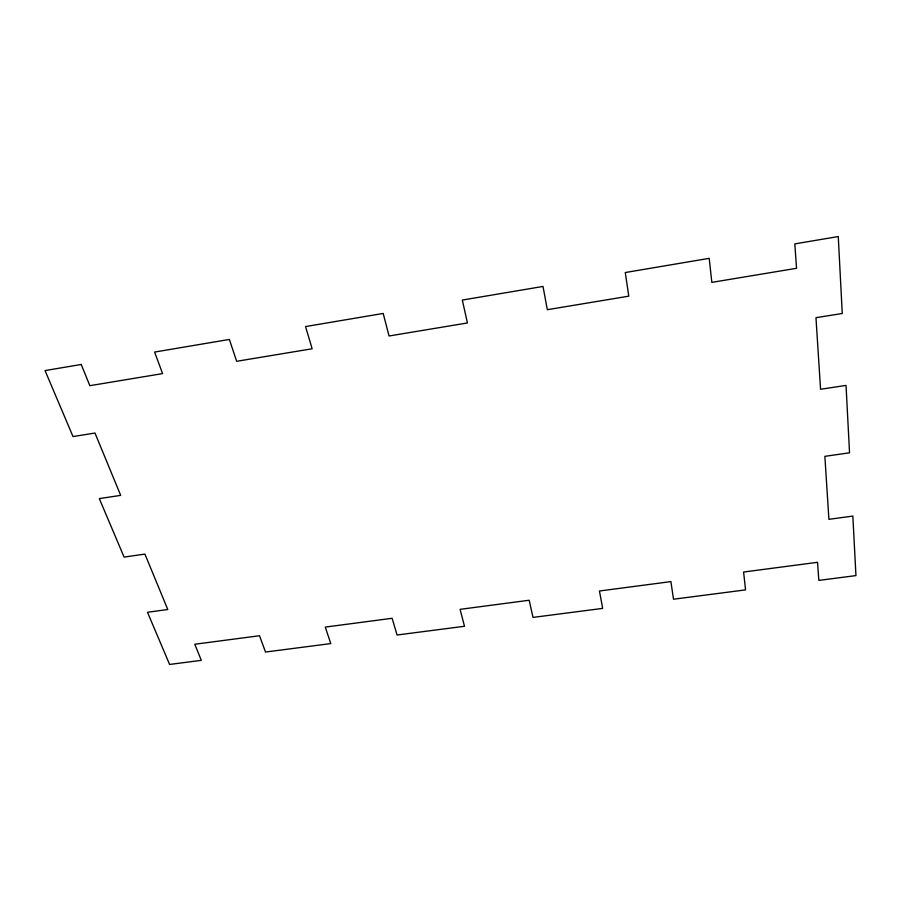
<?xml version="1.0" encoding="UTF-8"?>
<svg xmlns="http://www.w3.org/2000/svg" width="901" height="901" viewBox="0 0 901 901"><rect width="100%" height="100%" fill="white"/><g stroke="black" fill="none" stroke-linecap="round" stroke-linejoin="round"><path stroke-width="1.35" d="M81.236 364.466L45.05 370.581L73.015 436.557L94.977 433.043L120.689 495.37L99.313 498.613L124.09 557.088L144.915 554.092L167.777 609.504L147.482 612.275L169.602 664.454L201.317 660.343L194.785 644.249L259.499 635.734L265.525 652.031L330.78 643.584L325.272 627.085L392.126 618.289L397.082 635.002L464.488 626.274L460.084 609.346L529.18 600.246L533.009 617.41L602.668 608.389L599.447 591L670.907 581.607L673.509 599.221L745.555 589.885L743.595 572.034L817.545 562.303L818.84 580.402L855.95 575.593L852.842 516.07L828.909 519.336L824.865 456.345L849.542 452.798L846.028 385.403L820.563 389.266L815.968 317.693L842.266 313.48L838.257 236.546L794.806 243.889L796.552 268.295L711.835 282.373L709.2 258.35L625.283 272.53L628.774 296.17L547.324 309.696L543.01 286.439L462.326 300.067L467.428 322.963L389.041 335.983L383.184 313.447L305.552 326.567L312.14 348.766L236.659 361.301L229.372 339.44L154.612 352.066L162.574 373.611L89.841 385.684L81.236 364.466"/></g></svg>
